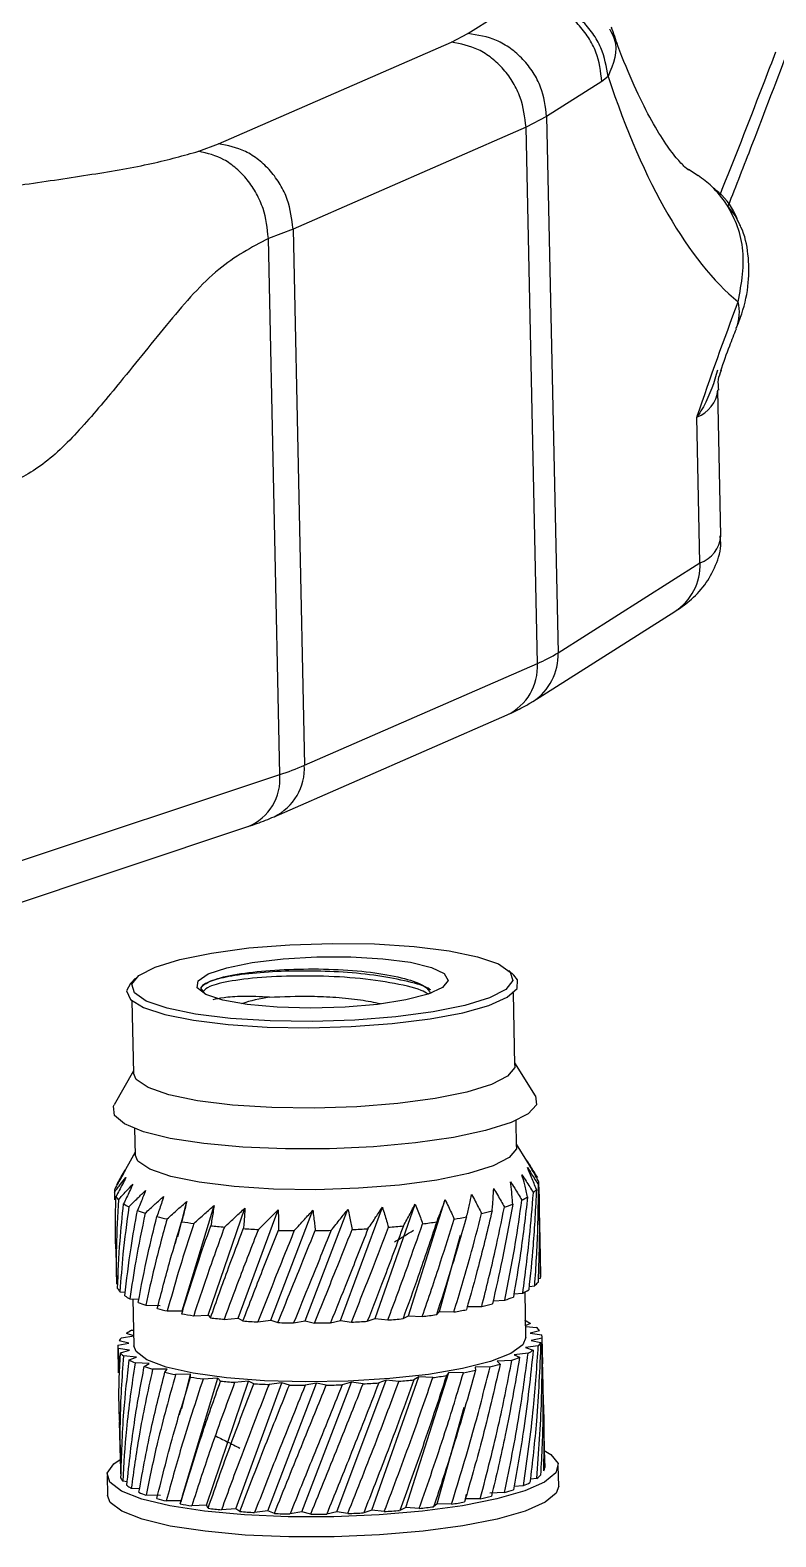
# Model space of a CAD drawing. Header units: millimetres. Extents: x 0 to 279, y 0 to 216.
# Drawn here: x 90.43 to 97.78, y 117.44 to 132.29 of the extents above; entities that cross this region are included whole.
import ezdxf

# ---------------------------------------------------------------- set-up
doc = ezdxf.new("R2010")
doc.units = ezdxf.units.MM

msp = doc.modelspace()

# ---------------------------------------------------------------- linework, layer by layer
at = {"color": 7, "linetype": 'Continuous', "lineweight": 25}
for p, q in [((94.746, 132.26), (95.29, 132.605)), ((94.583, 132.176), (94.746, 132.26)), ((92.287, 131.173), (94.583, 132.176)), ((96.066, 131.786), (95.521, 131.441)), ((96.126, 131.836), (96.066, 131.786)), ((95.318, 131.336), (93.022, 130.332)), ((95.521, 131.441), (95.318, 131.336)), ((95.43, 126.05), (95.318, 131.336)), ((95.521, 131.441), (95.633, 126.156)), ((92.093, 131.099), (92.287, 131.173)), ((96.92, 130.922), (97.013, 130.86)), ((93.022, 130.332), (92.779, 130.24)), ((93.022, 130.332), (93.134, 125.047)), ((92.891, 124.955), (92.779, 130.24)), ((97.238, 127.309), (97.208, 128.746)), ((97.032, 127.042), (97.002, 128.479)), ((95.633, 126.156), (97.032, 127.042)), ((95.385, 125.676), (96.784, 126.562)), ((93.134, 125.047), (95.43, 126.05)), ((92.835, 124.54), (95.131, 125.544)), ((90.249, 124.075), (92.891, 124.955)), ((89.936, 123.563), (92.578, 124.443)), ((95.199, 122.977), (95.147, 123.025)), ((91.471, 122.947), (91.421, 122.897)), ((92.145, 122.808), (92.112, 122.85)), ((91.434, 122.725), (91.449, 122.012)), ((95.208, 122.092), (95.193, 122.804)), ((95.411, 121.788), (95.208, 122.115)), ((91.449, 122.035), (91.259, 121.7)), ((95.225, 121.288), (95.22, 121.545)), ((91.461, 121.465), (91.466, 121.208)), ((91.466, 121.232), (91.32, 120.975)), ((95.428, 120.984), (95.225, 121.311)), ((95.447, 120.85), (95.445, 120.933)), ((91.262, 120.845), (91.263, 120.762)), ((91.262, 120.837), (91.265, 120.762)), ((94.16, 119.621), (94.521, 120.765)), ((91.886, 120.399), (91.974, 120.748)), ((91.929, 119.67), (92.244, 120.709)), ((92.187, 119.628), (92.547, 120.681)), ((92.482, 119.597), (92.875, 120.665)), ((92.804, 119.578), (93.217, 120.661)), ((93.143, 119.57), (93.563, 120.67)), ((93.489, 119.575), (93.902, 120.69)), ((93.831, 119.593), (94.225, 120.722)), ((91.877, 120.397), (91.859, 120.333)), ((94.464, 119.661), (94.671, 120.414)), ((95.464, 120.022), (95.457, 120.368)), ((91.274, 120.28), (91.281, 119.933)), ((95.348, 119.91), (95.404, 119.917)), ((95.437, 119.987), (95.459, 119.992)), ((91.316, 119.858), (91.368, 119.852)), ((91.414, 119.788), (91.502, 119.783)), ((91.444, 119.786), (91.454, 119.324)), ((91.571, 119.724), (91.714, 119.721)), ((94.736, 119.711), (94.882, 119.713)), ((94.994, 119.769), (95.11, 119.775)), ((95.198, 119.836), (95.286, 119.844)), ((95.317, 119.405), (95.308, 119.855)), ((91.783, 119.668), (91.929, 119.67)), ((91.929, 119.67), (91.925, 119.64)), ((92.043, 119.621), (92.187, 119.628)), ((92.187, 119.628), (92.209, 119.599)), ((92.343, 119.585), (92.482, 119.597)), ((92.482, 119.597), (92.528, 119.57)), ((92.675, 119.561), (92.804, 119.578)), ((92.804, 119.578), (92.873, 119.553)), ((93.028, 119.55), (93.143, 119.57)), ((93.143, 119.57), (93.233, 119.549)), ((93.392, 119.551), (93.489, 119.575)), ((93.489, 119.575), (93.598, 119.558)), ((93.754, 119.566), (93.831, 119.593)), ((93.831, 119.593), (93.956, 119.579)), ((94.106, 119.593), (94.16, 119.621)), ((94.16, 119.621), (94.296, 119.613)), ((94.435, 119.631), (94.464, 119.661)), ((94.464, 119.661), (94.607, 119.658)), ((91.333, 119.404), (91.452, 119.422)), ((91.452, 119.424), (91.382, 119.446)), ((91.433, 119.478), (91.451, 119.48)), ((95.363, 119.543), (95.315, 119.524)), ((95.315, 119.514), (95.421, 119.504)), ((95.451, 119.473), (95.36, 119.448)), ((95.36, 119.448), (95.474, 119.432)), ((91.294, 119.33), (91.404, 119.351)), ((91.294, 119.32), (91.3, 119.059)), ((91.411, 119.281), (91.297, 119.297)), ((91.297, 119.297), (91.305, 119.059)), ((91.404, 119.351), (91.308, 119.372)), ((91.32, 119.256), (91.411, 119.281)), ((95.439, 119.325), (95.313, 119.307)), ((95.313, 119.307), (95.389, 119.283)), ((95.477, 119.399), (95.367, 119.377)), ((95.367, 119.377), (95.463, 119.357)), ((95.483, 119.147), (95.477, 119.409)), ((91.478, 119.213), (91.35, 119.225)), ((91.408, 119.185), (91.478, 119.213)), ((91.603, 119.15), (91.465, 119.156)), ((91.556, 119.12), (91.603, 119.15)), ((95.178, 119.181), (95.035, 119.172)), ((95.035, 119.172), (95.063, 119.143)), ((95.338, 119.251), (95.202, 119.237)), ((95.202, 119.237), (95.254, 119.211)), ((91.782, 119.093), (91.638, 119.094)), ((91.76, 119.063), (91.782, 119.093)), ((92.01, 119.044), (91.864, 119.041)), ((91.926, 118.704), (92.01, 119.044)), ((91.934, 117.847), (92.28, 119.005)), ((92.013, 119.014), (92.01, 119.044)), ((92.28, 119.005), (92.136, 118.997)), ((92.169, 117.753), (92.583, 118.977)), ((92.308, 118.977), (92.28, 119.005)), ((92.583, 118.977), (92.446, 118.964)), ((92.636, 118.951), (92.583, 118.977)), ((93.455, 117.689), (93.938, 118.986)), ((93.799, 117.704), (94.261, 119.018)), ((93.938, 118.986), (93.867, 118.959)), ((94.066, 118.974), (93.938, 118.986)), ((94.132, 117.731), (94.557, 119.061)), ((94.261, 119.018), (94.213, 118.989)), ((94.399, 119.011), (94.261, 119.018)), ((94.557, 119.061), (94.534, 119.031)), ((94.701, 119.059), (94.557, 119.061)), ((94.964, 119.116), (94.817, 119.113)), ((94.817, 119.113), (94.82, 119.083)), ((92.457, 117.719), (92.91, 118.961)), ((92.774, 117.697), (93.252, 118.957)), ((92.91, 118.961), (92.785, 118.943)), ((92.986, 118.937), (92.91, 118.961)), ((93.11, 117.687), (93.598, 118.966)), ((93.252, 118.957), (93.142, 118.935)), ((93.349, 118.937), (93.252, 118.957)), ((93.598, 118.966), (93.507, 118.941)), ((93.712, 118.949), (93.598, 118.966)), ((91.915, 118.701), (91.899, 118.643)), ((94.442, 117.768), (94.708, 118.721)), ((91.31, 118.576), (91.318, 118.207)), ((95.501, 118.295), (95.493, 118.665)), ((95.498, 118.295), (95.503, 118.124)), ((95.64, 117.942), (95.636, 118.141)), ((91.189, 118.047), (91.193, 117.848)), ((91.388, 117.984), (91.343, 117.99)), ((95.293, 117.945), (95.199, 117.938)), ((95.424, 118.017), (95.361, 118.01)), ((91.509, 117.913), (91.428, 117.919)), ((91.715, 117.849), (91.573, 117.853)), ((91.919, 117.796), (91.773, 117.795)), ((91.933, 117.847), (91.916, 117.788)), ((94.721, 117.816), (94.712, 117.786)), ((94.721, 117.816), (94.732, 117.861)), ((94.867, 117.817), (94.721, 117.816)), ((95.106, 117.878), (94.961, 117.871)), ((92.169, 117.753), (92.024, 117.746)), ((92.185, 117.723), (92.169, 117.753)), ((92.457, 117.719), (92.317, 117.708)), ((92.498, 117.691), (92.457, 117.719)), ((92.774, 117.697), (92.643, 117.681)), ((92.838, 117.672), (92.774, 117.697)), ((93.11, 117.687), (92.992, 117.667)), ((93.196, 117.665), (93.11, 117.687)), ((93.455, 117.689), (93.354, 117.666)), ((93.561, 117.671), (93.455, 117.689)), ((93.799, 117.704), (93.718, 117.678)), ((93.921, 117.69), (93.799, 117.704)), ((94.132, 117.731), (94.073, 117.702)), ((94.265, 117.721), (94.132, 117.731)), ((94.442, 117.768), (94.407, 117.738)), ((94.584, 117.764), (94.442, 117.768))]:
    msp.add_line(p, q, dxfattribs=at)
at = {"color": 7, "linetype": 'Continuous', "lineweight": 25, "flags": 128}
for points in [[(97.426, 130.374), (97.382, 130.462), (97.298, 130.573)], [(94.215, 123.261), (94.559, 123.218), (94.84, 123.16), (95.045, 123.089), (95.163, 123.009), (95.187, 122.924), (95.118, 122.838), (94.958, 122.755), (94.716, 122.68), (94.403, 122.616), (94.035, 122.567), (93.631, 122.535), (93.211, 122.521), (92.795, 122.527), (92.406, 122.551), (92.062, 122.594), (91.781, 122.652), (91.576, 122.723), (91.458, 122.803), (91.434, 122.888), (91.503, 122.975), (91.663, 123.057), (91.905, 123.133), (92.219, 123.196), (92.586, 123.246), (92.99, 123.278), (93.411, 123.291), (93.826, 123.286), (94.215, 123.261)], [(93.907, 123.14), (94.178, 123.105), (94.385, 123.054), (94.512, 122.993), (94.55, 122.925), (94.496, 122.856), (94.354, 122.791), (94.135, 122.734), (93.854, 122.69), (93.534, 122.662), (93.196, 122.652), (92.867, 122.661), (92.571, 122.688), (92.33, 122.731), (92.162, 122.788), (92.078, 122.853), (92.087, 122.922), (92.185, 122.99), (92.368, 123.051), (92.62, 123.102), (92.923, 123.139), (93.256, 123.158), (93.592, 123.158), (93.907, 123.14)], [(91.421, 122.897), (91.38, 122.822), (91.419, 122.738), (91.547, 122.659), (91.757, 122.59), (92.04, 122.533), (92.382, 122.491)], [(92.382, 122.491), (92.768, 122.466), (93.179, 122.459), (93.596, 122.471), (94, 122.501), (94.372, 122.547), (94.694, 122.608), (94.952, 122.68), (95.133, 122.761), (95.229, 122.846), (95.235, 122.931), (95.199, 122.977)], [(95.208, 122.092), (95.206, 122.069), (95.136, 121.983), (94.976, 121.901), (94.734, 121.825), (94.421, 121.762), (94.053, 121.712), (93.649, 121.68), (93.229, 121.667), (92.813, 121.672), (92.424, 121.697), (92.08, 121.74), (91.799, 121.798), (91.594, 121.869), (91.477, 121.949), (91.449, 122.012)], [(95.411, 121.788), (95.421, 121.699), (95.339, 121.61), (95.17, 121.524), (94.92, 121.446), (94.602, 121.378), (94.228, 121.324), (93.815, 121.286), (93.381, 121.266), (92.946, 121.265), (92.527, 121.282), (92.144, 121.317), (91.812, 121.369), (91.548, 121.435), (91.361, 121.512), (91.261, 121.596), (91.252, 121.686), (91.259, 121.7)], [(92.441, 120.894), (92.097, 120.936), (91.816, 120.994), (91.611, 121.065), (91.494, 121.145), (91.466, 121.208)], [(95.225, 121.288), (95.223, 121.266), (95.153, 121.18), (94.993, 121.097), (94.751, 121.022), (94.438, 120.958), (94.07, 120.909), (93.666, 120.877), (93.246, 120.863), (92.83, 120.869), (92.441, 120.894)], [(95.317, 119.405), (95.287, 119.334), (95.169, 119.249), (94.968, 119.171), (94.693, 119.101), (94.357, 119.043), (93.976, 119.001), (93.566, 118.976), (93.149, 118.968), (92.742, 118.98), (92.366, 119.009), (92.037, 119.055), (91.771, 119.115), (91.581, 119.187), (91.475, 119.268), (91.454, 119.324)], [(95.498, 118.294), (95.562, 118.253), (95.633, 118.164), (95.612, 118.072), (95.501, 117.981), (95.305, 117.894), (95.031, 117.816), (94.691, 117.748), (94.299, 117.696), (93.87, 117.659), (93.423, 117.64), (92.975, 117.64), (92.545, 117.658), (92.151, 117.695), (91.808, 117.747), (91.531, 117.814), (91.331, 117.892), (91.216, 117.979), (91.191, 118.07), (91.257, 118.162), (91.319, 118.205)], [(95.64, 117.942), (95.616, 117.873), (95.505, 117.782), (95.309, 117.695), (95.035, 117.617), (94.695, 117.55), (94.303, 117.497), (93.874, 117.46), (93.427, 117.441), (92.979, 117.441), (92.549, 117.459), (92.155, 117.496), (91.812, 117.548), (91.535, 117.615), (91.335, 117.693), (91.22, 117.78), (91.193, 117.848)]]:
    msp.add_lwpolyline(points, dxfattribs=at)
at = {"color": 8, "linetype": 'Continuous', "lineweight": 25}
for centre, radius, start, end in [((96.993, 129.51), 0.427, 338.2616, 14.2766), ((96.893, 128.776), 0.316, 290.0828, 354.6459), ((96.924, 127.338), 0.316, 290.0858, 354.631), ((96.487, 127.02), 0.546, 302.9968, 2.3037), ((95.088, 126.134), 0.546, 302.9805, 2.3039), ((94.905, 126.018), 0.526, 295.536, 3.4805), ((92.386, 124.912), 0.507, 292.3286, 4.8876), ((92.608, 125.015), 0.526, 295.5108, 3.4812)]:
    msp.add_arc(centre, radius, start, end, dxfattribs=at)
at = {"color": 7, "linetype": 'Continuous', "lineweight": 25}
for centre, radius, start, end in [((94.834, 127.448), 1.519, 293.1072, 301.7434), ((91.989, 127.699), 2.889, 288.196, 293.3451), ((92.999, 121.248), 1.527, 97.8758, 108.5267), ((95.356, 120.931), 0.0892, 344.9392, 5.8746), ((91.351, 120.846), 0.0892, 164.9392, 185.8746), ((91.419, 120.883), 0.167, 211.5419, 225.3237), ((94.967, 121.386), 0.698, 296.3247, 301.6282), ((95.243, 121), 0.222, 311.4171, 322.796), ((91.647, 121.181), 0.544, 237.1569, 243.42), ((91.982, 121.958), 1.391, 249.1825, 252.5305), ((94.148, 123.71), 3.168, 283.3725, 285.3065), ((94.579, 122.278), 1.672, 288.3613, 291.3231), ((92.354, 123.285), 2.77, 255.9191, 258.0343), ((92.693, 125.06), 4.577, 260.3311, 261.8443), ((92.945, 127.029), 6.562, 263.5754, 264.7655), ((93.09, 128.845), 8.384, 266.1843, 267.195), ((93.143, 130.157), 9.698, 268.4427, 269.3599), ((93.146, 130.701), 10.241, 270.5279, 271.4124), ((93.16, 130.364), 9.904, 272.5724, 273.4768), ((93.244, 129.217), 8.754, 274.6983, 275.6803), ((93.437, 127.498), 7.024, 277.0482, 278.1855), ((93.748, 125.544), 5.045, 279.8253, 281.2434), ((95.373, 120.02), 0.0912, 341.6951, 2.324), ((91.428, 119.964), 0.154, 208.8479, 223.4046), ((94.962, 120.52), 0.749, 295.6047, 300.6638), ((95.248, 120.103), 0.242, 309.9372, 320.6787), ((91.646, 120.235), 0.504, 235.9468, 242.5404), ((91.976, 120.974), 1.314, 248.5624, 252.0406), ((94.137, 122.917), 3.29, 283.086, 284.9717), ((94.568, 121.451), 1.761, 287.9382, 290.7993), ((92.348, 122.263), 2.656, 255.5402, 257.7152), ((92.69, 124.014), 4.44, 260.0669, 261.611), ((92.95, 125.98), 6.423, 263.3719, 264.579), ((93.103, 127.818), 8.269, 266.0144, 267.0345), ((93.176, 129.505), 9.956, 272.427, 273.3283), ((93.254, 128.409), 8.858, 274.543, 275.5173), ((93.439, 126.72), 7.158, 276.8715, 277.9945), ((93.742, 124.77), 5.185, 279.6095, 281.0019), ((95.028, 118.954), 0.678, 60.3949, 65.8017), ((91.702, 118.986), 0.561, 118.6629, 124.7992), ((93.16, 129.177), 9.628, 268.2908, 269.2125), ((93.165, 129.78), 10.231, 270.3837, 271.2687), ((95.284, 119.339), 0.215, 38.7417, 50.3876), ((95.388, 119.407), 0.0887, 355.1272, 16.148), ((91.383, 119.322), 0.0887, 175.1272, 196.148), ((91.457, 119.285), 0.173, 136.3609, 149.8373), ((95.069, 119.743), 0.561, 298.6629, 304.7992), ((95.314, 119.444), 0.173, 316.3609, 329.8373), ((91.487, 119.39), 0.215, 218.7417, 230.3876), ((91.743, 119.775), 0.678, 240.3949, 245.8017), ((92.092, 120.667), 1.637, 250.8858, 253.8899), ((94.27, 121.845), 2.816, 284.265, 286.357), ((94.698, 120.521), 1.423, 289.7025, 293.0002), ((92.462, 122.102), 3.119, 256.9815, 258.9357), ((92.786, 123.943), 4.988, 261.0835, 262.5123), ((93.017, 125.91), 6.969, 264.1623, 265.3055), ((93.307, 127.37), 8.43, 275.1662, 276.1732), ((93.525, 125.571), 6.618, 277.5856, 278.769), ((93.858, 123.614), 4.632, 280.4885, 281.9896), ((93.14, 127.648), 8.712, 266.6791, 267.6643), ((93.178, 128.817), 9.881, 268.8887, 269.7945), ((93.178, 129.179), 10.244, 270.9552, 271.8396), ((93.202, 128.661), 9.725, 273.0064, 273.9219), ((95.401, 118.139), 0.103, 332.7308, 351.757), ((91.441, 118.063), 0.122, 199.9397, 216.8899), ((91.628, 118.261), 0.396, 231.8829, 239.6216), ((94.925, 118.787), 0.918, 293.6163, 298.0326), ((95.239, 118.271), 0.314, 305.9645, 315.0089), ((91.94, 118.888), 1.098, 246.5366, 250.4573), ((92.309, 120.062), 2.329, 254.3301, 256.7041), ((93.709, 123.303), 5.608, 278.9818, 280.3033), ((94.088, 121.402), 3.669, 282.2632, 284.0168), ((94.517, 119.835), 2.044, 286.7434, 289.3334), ((92.663, 121.731), 4.036, 259.2369, 260.8826), ((92.944, 123.678), 6.003, 262.7404, 264.0033), ((93.119, 125.574), 7.907, 265.4928, 266.5437), ((93.194, 127.061), 9.396, 267.829, 268.7658), ((93.205, 127.84), 10.175, 269.9485, 270.8368), ((93.21, 127.752), 10.087, 271.9922, 272.8857), ((93.269, 126.817), 9.15, 274.0822, 275.0357), ((93.43, 125.228), 7.553, 276.3519, 277.4355)]:
    msp.add_arc(centre, radius, start, end, dxfattribs=at)
msp.add_ellipse((98.717, 140.209), major_axis=(0.536, 10.921), ratio=0.315976, start_param=2.459867, end_param=2.911183, dxfattribs=at)
for points, knots in [([(96.066, 131.786), (96.053, 131.885), (96.035, 132.037), (95.936, 132.224), (95.836, 132.354), (95.712, 132.461), (95.533, 132.567), (95.386, 132.59), (95.29, 132.605)], [0, 0, 0, 0, 0.239457, 0.368361, 0.5, 0.631639, 0.760543, 1, 1, 1, 1]), ([(96.126, 131.836), (96.11, 131.932), (96.085, 132.081), (95.978, 132.264), (95.871, 132.391), (95.741, 132.495), (95.555, 132.597), (95.406, 132.617), (95.309, 132.631)], [0, 0, 0, 0, 0.239234, 0.368218, 0.5, 0.631782, 0.760766, 1, 1, 1, 1]), ([(95.521, 131.441), (95.509, 131.54), (95.49, 131.692), (95.392, 131.879), (95.291, 132.009), (95.167, 132.116), (94.989, 132.222), (94.841, 132.245), (94.746, 132.26)], [0, 0, 0, 0, 0.239457, 0.368361, 0.5, 0.631639, 0.760543, 1, 1, 1, 1]), ([(96.919, 130.914), (96.919, 130.913), (96.925, 130.91), (96.89, 130.933), (96.804, 131.024), (96.681, 131.188), (96.538, 131.425), (96.382, 131.741), (96.254, 132.049), (96.181, 132.261), (96.159, 132.322)], [0, 0, 0, 0, 0.009862, 0.165979, 0.315357, 0.464546, 0.616528, 0.772906, 0.933926, 1, 1, 1, 1]), ([(95.318, 131.336), (95.306, 131.435), (95.288, 131.588), (95.195, 131.777), (95.1, 131.91), (94.982, 132.02), (94.813, 132.131), (94.674, 132.158), (94.583, 132.176)], [0, 0, 0, 0, 0.239457, 0.368361, 0.5, 0.631639, 0.760543, 1, 1, 1, 1]), ([(97.311, 130.561), (97.389, 130.761), (97.594, 131.284), (97.794, 131.812), (97.918, 132.139)], [0, 0, 0, 0, 0.381076, 1, 1, 1, 1]), ([(93.022, 130.332), (93.01, 130.432), (92.992, 130.584), (92.899, 130.774), (92.803, 130.907), (92.686, 131.017), (92.517, 131.128), (92.378, 131.155), (92.287, 131.173)], [0, 0, 0, 0, 0.2394568, 0.3683607, 0.5, 0.6316393, 0.7605432, 1, 1, 1, 1]), ([(88.111, 130.371), (88.306, 130.423), (88.708, 130.531), (89.526, 130.655), (90.318, 130.764), (91.036, 130.869), (91.643, 130.973), (91.945, 131.058), (92.093, 131.099)], [0, 0, 0, 0, 0.1781459, 0.3671872, 0.5628943, 0.714839, 0.8606483, 1, 1, 1, 1]), ([(92.779, 130.24), (92.768, 130.34), (92.751, 130.493), (92.664, 130.685), (92.575, 130.82), (92.465, 130.933), (92.307, 131.048), (92.177, 131.079), (92.093, 131.099)], [0, 0, 0, 0, 0.239457, 0.368361, 0.5, 0.631639, 0.760543, 1, 1, 1, 1]), ([(97.298, 130.573), (97.252, 130.636), (97.173, 130.744), (97.06, 130.826), (97.013, 130.86)], [0, 0, 0, 0, 0.581683, 1, 1, 1, 1]), ([(97.405, 130.412), (97.402, 130.423), (97.365, 130.528), (97.282, 130.645), (97.182, 130.721), (97.164, 130.735)], [0, 0, 0, 0, 0.084077, 0.830919, 1, 1, 1, 1]), ([(97.407, 129.615), (97.425, 129.707), (97.481, 129.99), (97.44, 130.312), (97.331, 130.511), (97.298, 130.573)], [0, 0, 0, 0, 0.2488441, 0.7675386, 1, 1, 1, 1]), ([(97.39, 129.355), (97.408, 129.403), (97.467, 129.551), (97.518, 129.788), (97.515, 130.082), (97.474, 130.275), (97.429, 130.367), (97.425, 130.374)], [0, 0, 0, 0, 0.1455701, 0.4518633, 0.719869, 0.9777475, 1, 1, 1, 1]), ([(92.779, 130.24), (92.613, 130.152), (92.272, 129.969), (91.795, 129.419), (91.356, 128.865), (90.946, 128.376), (90.566, 127.989), (90.3, 127.858), (90.17, 127.795)], [0, 0, 0, 0, 0.178146, 0.367187, 0.562894, 0.714839, 0.860648, 1, 1, 1, 1]), ([(97.002, 128.479), (97.003, 128.482), (97.135, 128.871), (97.271, 129.245), (97.407, 129.615)], [0, 0, 0, 0, 0.006314, 1, 1, 1, 1]), ([(97.236, 128.934), (97.265, 129.019), (97.317, 129.167), (97.37, 129.296), (97.392, 129.35)], [0, 0, 0, 0, 0.572453, 1, 1, 1, 1]), ([(97.217, 128.746), (97.214, 128.782), (97.207, 128.856), (97.232, 128.912), (97.245, 128.942)], [0, 0, 0, 0, 0.474507, 1, 1, 1, 1]), ([(96.784, 126.562), (96.833, 126.595), (96.937, 126.667), (97.081, 126.812), (97.191, 127.009), (97.246, 127.187), (97.233, 127.286), (97.23, 127.308)], [0, 0, 0, 0, 0.222898, 0.477717, 0.710564, 0.935913, 1, 1, 1, 1]), ([(95.131, 125.544), (95.184, 125.568), (95.272, 125.608), (95.353, 125.657), (95.385, 125.676)], [0, 0, 0, 0, 0.599045, 1, 1, 1, 1]), ([(92.578, 124.443), (92.637, 124.463), (92.726, 124.494), (92.807, 124.528), (92.835, 124.54)], [0, 0, 0, 0, 0.656958, 1, 1, 1, 1]), ([(92.112, 122.85), (92.132, 122.871), (92.172, 122.915), (92.384, 122.977), (92.697, 123.021), (93.074, 123.042), (93.469, 123.038), (93.837, 123.005), (94.133, 122.947), (94.331, 122.877), (94.362, 122.823), (94.376, 122.798)], [0, 0, 0, 0, 0.108518, 0.227769, 0.344843, 0.459873, 0.574929, 0.688113, 0.798957, 0.90982, 1, 1, 1, 1]), ([(94.379, 122.832), (94.368, 122.84), (94.315, 122.874), (94.125, 122.925), (93.827, 122.981), (93.476, 123.013), (93.116, 123.022), (92.77, 123.011), (92.471, 122.982), (92.251, 122.937), (92.135, 122.89), (92.119, 122.861), (92.112, 122.85)], [0, 0, 0, 0, 0.028941, 0.14006, 0.255135, 0.36901, 0.478688, 0.592374, 0.707513, 0.818928, 0.92999, 1, 1, 1, 1]), ([(94.353, 122.793), (94.332, 122.805), (94.253, 122.849), (93.984, 122.907), (93.593, 122.959), (93.16, 122.974), (92.747, 122.962), (92.409, 122.925), (92.187, 122.871), (92.152, 122.834), (92.137, 122.818)], [0, 0, 0, 0, 0.051597, 0.192941, 0.336339, 0.473989, 0.615604, 0.758886, 0.8964, 1, 1, 1, 1]), ([(92.79, 122.761), (92.699, 122.765), (92.516, 122.773), (92.32, 122.755), (92.262, 122.742), (92.232, 122.736)], [0, 0, 0, 0, 0.325032, 0.649706, 1, 1, 1, 1]), ([(92.79, 122.761), (92.924, 122.767), (93.132, 122.776), (93.449, 122.762), (93.686, 122.738), (93.82, 122.711), (93.884, 122.699)], [0, 0, 0, 0, 0.378749, 0.586698, 0.802689, 1, 1, 1, 1]), ([(91.368, 121.055), (91.356, 121.033), (91.333, 120.991), (91.298, 120.929), (91.276, 120.89), (91.265, 120.87)], [0, 0, 0, 0, 0.353961, 0.676923, 1, 1, 1, 1]), ([(91.286, 120.912), (91.293, 120.925), (91.307, 120.952), (91.334, 120.999), (91.355, 121.034), (91.368, 121.055)], [0, 0, 0, 0, 0.2745, 0.549, 1, 1, 1, 1]), ([(95.324, 121.152), (95.336, 121.132), (95.36, 121.094), (95.395, 121.038), (95.418, 121.001), (95.43, 120.982)], [0, 0, 0, 0, 0.353961, 0.676923, 1, 1, 1, 1]), ([(95.444, 120.94), (95.434, 120.96), (95.413, 120.999), (95.373, 121.07), (95.342, 121.121), (95.324, 121.152)], [0, 0, 0, 0, 0.2745, 0.549, 1, 1, 1, 1]), ([(95.331, 121.082), (95.344, 121.061), (95.369, 121.023), (95.406, 120.965), (95.43, 120.927), (95.442, 120.908)], [0, 0, 0, 0, 0.353961, 0.676923, 1, 1, 1, 1]), ([(95.42, 120.866), (95.413, 120.886), (95.397, 120.925), (95.368, 120.997), (95.345, 121.049), (95.331, 121.082)], [0, 0, 0, 0, 0.2745, 0.549, 1, 1, 1, 1]), ([(91.262, 120.837), (91.272, 120.851), (91.292, 120.878), (91.329, 120.927), (91.358, 120.963), (91.375, 120.985)], [0, 0, 0, 0, 0.2744999, 0.549, 1, 1, 1, 1]), ([(91.375, 120.985), (91.364, 120.963), (91.342, 120.92), (91.309, 120.857), (91.288, 120.816), (91.277, 120.795)], [0, 0, 0, 0, 0.353961, 0.676923, 1, 1, 1, 1]), ([(91.302, 120.764), (91.314, 120.778), (91.339, 120.806), (91.385, 120.857), (91.421, 120.894), (91.442, 120.917)], [0, 0, 0, 0, 0.2745, 0.549, 1, 1, 1, 1]), ([(91.442, 120.917), (91.432, 120.894), (91.412, 120.851), (91.382, 120.786), (91.362, 120.745), (91.352, 120.724)], [0, 0, 0, 0, 0.353961, 0.676923, 1, 1, 1, 1]), ([(95.166, 120.942), (95.179, 120.92), (95.205, 120.88), (95.242, 120.819), (95.265, 120.78), (95.277, 120.76)], [0, 0, 0, 0, 0.353961, 0.676923, 1, 1, 1, 1]), ([(95.187, 120.72), (95.185, 120.741), (95.182, 120.781), (95.176, 120.855), (95.17, 120.908), (95.166, 120.942)], [0, 0, 0, 0, 0.2745, 0.549, 1, 1, 1, 1]), ([(95.277, 121.011), (95.291, 120.99), (95.317, 120.95), (95.354, 120.891), (95.378, 120.853), (95.39, 120.833)], [0, 0, 0, 0, 0.353961, 0.676923, 1, 1, 1, 1]), ([(95.334, 120.792), (95.329, 120.812), (95.32, 120.852), (95.302, 120.925), (95.287, 120.978), (95.277, 121.011)], [0, 0, 0, 0, 0.2745, 0.549, 1, 1, 1, 1]), ([(95.404, 119.917), (95.416, 120.102), (95.437, 120.433), (95.44, 120.763), (95.442, 120.908)], [0, 0, 0, 0, 0.561521, 1, 1, 1, 1]), ([(91.276, 120.28), (91.274, 120.33), (91.268, 120.502), (91.273, 120.674), (91.277, 120.795)], [0, 0, 0, 0, 0.2928858, 1, 1, 1, 1]), ([(91.302, 120.764), (91.293, 120.609), (91.277, 120.331), (91.28, 120.054), (91.281, 119.931)], [0, 0, 0, 0, 0.5584208, 1, 1, 1, 1]), ([(91.404, 120.695), (91.418, 120.709), (91.447, 120.738), (91.502, 120.791), (91.542, 120.83), (91.567, 120.854)], [0, 0, 0, 0, 0.2745, 0.549, 1, 1, 1, 1]), ([(91.567, 120.854), (91.558, 120.83), (91.541, 120.786), (91.514, 120.721), (91.497, 120.679), (91.488, 120.658)], [0, 0, 0, 0, 0.353961, 0.676923, 1, 1, 1, 1]), ([(91.565, 120.631), (91.581, 120.646), (91.614, 120.677), (91.674, 120.732), (91.719, 120.772), (91.746, 120.797)], [0, 0, 0, 0, 0.2745, 0.549, 1, 1, 1, 1]), ([(91.746, 120.797), (91.739, 120.773), (91.725, 120.729), (91.703, 120.663), (91.688, 120.62), (91.681, 120.599)], [0, 0, 0, 0, 0.353961, 0.676923, 1, 1, 1, 1]), ([(94.438, 120.546), (94.446, 120.566), (94.462, 120.606), (94.49, 120.679), (94.509, 120.732), (94.521, 120.765)], [0, 0, 0, 0, 0.2745, 0.549, 1, 1, 1, 1]), ([(94.521, 120.765), (94.532, 120.743), (94.553, 120.699), (94.582, 120.635), (94.6, 120.594), (94.609, 120.573)], [0, 0, 0, 0, 0.353961, 0.676923, 1, 1, 1, 1]), ([(94.732, 120.596), (94.737, 120.616), (94.747, 120.657), (94.764, 120.73), (94.775, 120.784), (94.782, 120.817)], [0, 0, 0, 0, 0.2745, 0.549, 1, 1, 1, 1]), ([(94.782, 120.817), (94.794, 120.795), (94.817, 120.752), (94.849, 120.689), (94.87, 120.649), (94.88, 120.628)], [0, 0, 0, 0, 0.3539613, 0.6769233, 1, 1, 1, 1]), ([(94.984, 120.655), (94.986, 120.675), (94.99, 120.716), (94.995, 120.79), (94.997, 120.843), (94.999, 120.876)], [0, 0, 0, 0, 0.2744999, 0.549, 1, 1, 1, 1]), ([(94.999, 120.876), (95.012, 120.855), (95.036, 120.813), (95.072, 120.751), (95.094, 120.711), (95.105, 120.691)], [0, 0, 0, 0, 0.353961, 0.676923, 1, 1, 1, 1]), ([(95.11, 119.775), (95.146, 119.959), (95.209, 120.287), (95.256, 120.616), (95.277, 120.76)], [0, 0, 0, 0, 0.561521, 1, 1, 1, 1]), ([(95.334, 120.792), (95.312, 120.608), (95.273, 120.278), (95.218, 119.95), (95.193, 119.804)], [0, 0, 0, 0, 0.558421, 1, 1, 1, 1]), ([(95.286, 119.844), (95.31, 120.029), (95.353, 120.359), (95.379, 120.689), (95.39, 120.833)], [0, 0, 0, 0, 0.561521, 1, 1, 1, 1]), ([(95.42, 120.866), (95.411, 120.681), (95.394, 120.351), (95.36, 120.021), (95.344, 119.875)], [0, 0, 0, 0, 0.558421, 1, 1, 1, 1]), ([(95.445, 120.85), (95.448, 120.696), (95.453, 120.396), (95.441, 120.095), (95.436, 119.949)], [0, 0, 0, 0, 0.51418, 1, 1, 1, 1]), ([(91.293, 119.889), (91.299, 120.046), (91.31, 120.323), (91.339, 120.602), (91.352, 120.724)], [0, 0, 0, 0, 0.561521, 1, 1, 1, 1]), ([(91.404, 120.695), (91.383, 120.539), (91.345, 120.259), (91.325, 119.981), (91.316, 119.858)], [0, 0, 0, 0, 0.558421, 1, 1, 1, 1]), ([(91.364, 119.818), (91.382, 119.975), (91.416, 120.254), (91.466, 120.535), (91.488, 120.658)], [0, 0, 0, 0, 0.5615212, 1, 1, 1, 1]), ([(91.565, 120.631), (91.532, 120.474), (91.474, 120.192), (91.432, 119.912), (91.414, 119.788)], [0, 0, 0, 0, 0.5584208, 1, 1, 1, 1]), ([(91.78, 120.576), (91.798, 120.591), (91.833, 120.623), (91.897, 120.68), (91.945, 120.722), (91.974, 120.748)], [0, 0, 0, 0, 0.2745, 0.549, 1, 1, 1, 1]), ([(91.974, 120.748), (91.969, 120.725), (91.958, 120.679), (91.941, 120.613), (91.93, 120.57), (91.924, 120.548)], [0, 0, 0, 0, 0.353961, 0.676923, 1, 1, 1, 1]), ([(92.043, 120.529), (92.062, 120.546), (92.098, 120.579), (92.165, 120.639), (92.214, 120.682), (92.244, 120.709)], [0, 0, 0, 0, 0.2745, 0.549, 1, 1, 1, 1]), ([(92.244, 120.709), (92.241, 120.686), (92.234, 120.64), (92.223, 120.573), (92.215, 120.53), (92.211, 120.508)], [0, 0, 0, 0, 0.353961, 0.676923, 1, 1, 1, 1]), ([(92.346, 120.494), (92.365, 120.511), (92.401, 120.545), (92.468, 120.608), (92.517, 120.653), (92.547, 120.681)], [0, 0, 0, 0, 0.2745, 0.549, 1, 1, 1, 1]), ([(92.547, 120.681), (92.546, 120.658), (92.544, 120.612), (92.539, 120.545), (92.535, 120.501), (92.532, 120.479)], [0, 0, 0, 0, 0.353961, 0.676923, 1, 1, 1, 1]), ([(92.68, 120.471), (92.698, 120.489), (92.734, 120.524), (92.799, 120.589), (92.846, 120.636), (92.875, 120.665)], [0, 0, 0, 0, 0.2745, 0.549, 1, 1, 1, 1]), ([(92.875, 120.665), (92.876, 120.642), (92.878, 120.596), (92.879, 120.529), (92.879, 120.485), (92.879, 120.463)], [0, 0, 0, 0, 0.353961, 0.676923, 1, 1, 1, 1]), ([(93.034, 120.46), (93.051, 120.479), (93.085, 120.515), (93.146, 120.583), (93.19, 120.631), (93.217, 120.661)], [0, 0, 0, 0, 0.2745, 0.549, 1, 1, 1, 1]), ([(93.217, 120.661), (93.22, 120.638), (93.226, 120.592), (93.234, 120.525), (93.238, 120.482), (93.24, 120.46)], [0, 0, 0, 0, 0.353961, 0.676923, 1, 1, 1, 1]), ([(93.398, 120.463), (93.413, 120.482), (93.444, 120.52), (93.499, 120.589), (93.538, 120.639), (93.563, 120.67)], [0, 0, 0, 0, 0.2745, 0.549, 1, 1, 1, 1]), ([(93.563, 120.67), (93.568, 120.646), (93.579, 120.601), (93.592, 120.535), (93.6, 120.492), (93.604, 120.47)], [0, 0, 0, 0, 0.3539613, 0.6769233, 1, 1, 1, 1]), ([(93.76, 120.478), (93.774, 120.498), (93.8, 120.537), (93.848, 120.607), (93.881, 120.659), (93.902, 120.69)], [0, 0, 0, 0, 0.2745, 0.549, 1, 1, 1, 1]), ([(93.902, 120.69), (93.91, 120.667), (93.924, 120.623), (93.944, 120.557), (93.955, 120.514), (93.961, 120.493)], [0, 0, 0, 0, 0.353961, 0.676923, 1, 1, 1, 1]), ([(94.11, 120.506), (94.121, 120.526), (94.143, 120.566), (94.182, 120.638), (94.208, 120.69), (94.225, 120.722)], [0, 0, 0, 0, 0.2745, 0.549, 1, 1, 1, 1]), ([(94.225, 120.722), (94.234, 120.7), (94.252, 120.656), (94.277, 120.591), (94.292, 120.548), (94.299, 120.527)], [0, 0, 0, 0, 0.353961, 0.676923, 1, 1, 1, 1]), ([(94.607, 119.658), (94.662, 119.839), (94.758, 120.161), (94.843, 120.486), (94.88, 120.628)], [0, 0, 0, 0, 0.561521, 1, 1, 1, 1]), ([(94.984, 120.655), (94.94, 120.473), (94.862, 120.147), (94.771, 119.824), (94.731, 119.681)], [0, 0, 0, 0, 0.558421, 1, 1, 1, 1]), ([(94.882, 119.713), (94.927, 119.895), (95.009, 120.221), (95.076, 120.548), (95.105, 120.691)], [0, 0, 0, 0, 0.561521, 1, 1, 1, 1]), ([(95.187, 120.72), (95.153, 120.537), (95.094, 120.209), (95.02, 119.883), (94.987, 119.739)], [0, 0, 0, 0, 0.558421, 1, 1, 1, 1]), ([(95.459, 119.992), (95.46, 120.177), (95.46, 120.398), (95.448, 120.618), (95.446, 120.653)], [0, 0, 0, 0, 0.841509, 1, 1, 1, 1]), ([(91.496, 119.751), (91.526, 119.909), (91.58, 120.191), (91.65, 120.474), (91.681, 120.599)], [0, 0, 0, 0, 0.561521, 1, 1, 1, 1]), ([(91.78, 120.576), (91.737, 120.417), (91.66, 120.132), (91.598, 119.849), (91.571, 119.724)], [0, 0, 0, 0, 0.558421, 1, 1, 1, 1]), ([(91.684, 119.691), (91.726, 119.851), (91.799, 120.136), (91.886, 120.422), (91.924, 120.548)], [0, 0, 0, 0, 0.561521, 1, 1, 1, 1]), ([(92.043, 120.529), (91.991, 120.368), (91.898, 120.08), (91.818, 119.794), (91.783, 119.668)], [0, 0, 0, 0, 0.558421, 1, 1, 1, 1]), ([(91.925, 119.64), (91.975, 119.802), (92.065, 120.09), (92.166, 120.381), (92.211, 120.508)], [0, 0, 0, 0, 0.561521, 1, 1, 1, 1]), ([(92.346, 120.494), (92.287, 120.331), (92.18, 120.038), (92.085, 119.749), (92.043, 119.621)], [0, 0, 0, 0, 0.558421, 1, 1, 1, 1]), ([(92.209, 119.599), (92.267, 119.763), (92.37, 120.055), (92.483, 120.35), (92.532, 120.479)], [0, 0, 0, 0, 0.561521, 1, 1, 1, 1]), ([(92.68, 120.471), (92.615, 120.305), (92.499, 120.008), (92.391, 119.715), (92.343, 119.585)], [0, 0, 0, 0, 0.558421, 1, 1, 1, 1]), ([(92.528, 119.57), (92.592, 119.736), (92.706, 120.032), (92.826, 120.332), (92.879, 120.463)], [0, 0, 0, 0, 0.561521, 1, 1, 1, 1]), ([(93.034, 120.46), (92.966, 120.292), (92.844, 119.991), (92.727, 119.693), (92.675, 119.561)], [0, 0, 0, 0, 0.558421, 1, 1, 1, 1]), ([(92.873, 119.553), (92.941, 119.722), (93.062, 120.023), (93.186, 120.327), (93.24, 120.46)], [0, 0, 0, 0, 0.5615212, 1, 1, 1, 1]), ([(93.398, 120.463), (93.329, 120.292), (93.204, 119.986), (93.082, 119.683), (93.028, 119.55)], [0, 0, 0, 0, 0.5584208, 1, 1, 1, 1]), ([(93.233, 119.549), (93.303, 119.72), (93.426, 120.026), (93.55, 120.335), (93.604, 120.47)], [0, 0, 0, 0, 0.561521, 1, 1, 1, 1]), ([(93.76, 120.478), (93.692, 120.305), (93.57, 119.994), (93.446, 119.687), (93.392, 119.551)], [0, 0, 0, 0, 0.558421, 1, 1, 1, 1]), ([(93.598, 119.558), (93.667, 119.732), (93.789, 120.042), (93.909, 120.355), (93.961, 120.493)], [0, 0, 0, 0, 0.561521, 1, 1, 1, 1]), ([(94.11, 120.506), (94.045, 120.33), (93.929, 120.015), (93.808, 119.703), (93.754, 119.566)], [0, 0, 0, 0, 0.5584208, 1, 1, 1, 1]), ([(93.956, 119.579), (94.022, 119.756), (94.139, 120.07), (94.25, 120.388), (94.299, 120.527)], [0, 0, 0, 0, 0.561521, 1, 1, 1, 1]), ([(94.021, 120.348), (94.052, 120.367), (94.114, 120.405), (94.177, 120.444), (94.209, 120.463)], [0, 0, 0, 0, 0.499958, 1, 1, 1, 1]), ([(94.438, 120.546), (94.378, 120.367), (94.271, 120.048), (94.156, 119.732), (94.106, 119.593)], [0, 0, 0, 0, 0.558421, 1, 1, 1, 1]), ([(94.296, 119.613), (94.357, 119.792), (94.465, 120.111), (94.565, 120.432), (94.609, 120.573)], [0, 0, 0, 0, 0.561521, 1, 1, 1, 1]), ([(94.732, 120.596), (94.679, 120.415), (94.585, 120.093), (94.481, 119.773), (94.435, 119.631)], [0, 0, 0, 0, 0.558421, 1, 1, 1, 1]), ([(95.389, 119.283), (95.361, 119.025), (95.312, 118.565), (95.23, 118.107), (95.194, 117.906)], [0, 0, 0, 0, 0.560245, 1, 1, 1, 1]), ([(95.293, 117.945), (95.33, 118.202), (95.394, 118.661), (95.425, 119.122), (95.439, 119.325)], [0, 0, 0, 0, 0.560182, 1, 1, 1, 1]), ([(95.463, 119.357), (95.452, 119.099), (95.434, 118.638), (95.38, 118.178), (95.357, 117.976)], [0, 0, 0, 0, 0.560245, 1, 1, 1, 1]), ([(95.424, 118.017), (95.443, 118.275), (95.477, 118.736), (95.477, 119.197), (95.477, 119.399)], [0, 0, 0, 0, 0.560182, 1, 1, 1, 1]), ([(91.314, 118.576), (91.311, 118.632), (91.301, 118.859), (91.312, 119.086), (91.32, 119.256)], [0, 0, 0, 0, 0.249024, 1, 1, 1, 1]), ([(91.35, 119.225), (91.335, 119.007), (91.309, 118.62), (91.318, 118.233), (91.322, 118.063)], [0, 0, 0, 0, 0.560245, 1, 1, 1, 1]), ([(91.326, 118.021), (91.332, 118.238), (91.343, 118.625), (91.388, 119.014), (91.408, 119.185)], [0, 0, 0, 0, 0.560182, 1, 1, 1, 1]), ([(91.465, 119.156), (91.433, 118.938), (91.376, 118.547), (91.353, 118.16), (91.343, 117.99)], [0, 0, 0, 0, 0.560245, 1, 1, 1, 1]), ([(91.384, 117.949), (91.407, 118.167), (91.449, 118.556), (91.523, 118.948), (91.556, 119.12)], [0, 0, 0, 0, 0.560182, 1, 1, 1, 1]), ([(95.063, 119.143), (95.004, 118.889), (94.899, 118.434), (94.769, 117.984), (94.712, 117.786)], [0, 0, 0, 0, 0.560245, 1, 1, 1, 1]), ([(94.867, 117.817), (94.933, 118.07), (95.05, 118.523), (95.139, 118.98), (95.178, 119.181)], [0, 0, 0, 0, 0.560182, 1, 1, 1, 1]), ([(95.254, 119.211), (95.21, 118.954), (95.132, 118.496), (95.024, 118.042), (94.977, 117.842)], [0, 0, 0, 0, 0.560245, 1, 1, 1, 1]), ([(95.106, 117.878), (95.158, 118.133), (95.25, 118.59), (95.311, 119.049), (95.338, 119.251)], [0, 0, 0, 0, 0.5601822, 1, 1, 1, 1]), ([(95.477, 119.147), (95.482, 118.984), (95.491, 118.618), (95.472, 118.252), (95.461, 118.05)], [0, 0, 0, 0, 0.446269, 1, 1, 1, 1]), ([(91.638, 119.094), (91.59, 118.874), (91.505, 118.48), (91.451, 118.09), (91.428, 117.919)], [0, 0, 0, 0, 0.560245, 1, 1, 1, 1]), ([(91.503, 117.881), (91.543, 118.101), (91.614, 118.492), (91.715, 118.889), (91.76, 119.063)], [0, 0, 0, 0, 0.560182, 1, 1, 1, 1]), ([(91.864, 119.041), (91.802, 118.818), (91.691, 118.42), (91.609, 118.026), (91.573, 117.853)], [0, 0, 0, 0, 0.560245, 1, 1, 1, 1]), ([(91.68, 117.82), (91.735, 118.041), (91.833, 118.437), (91.958, 118.838), (92.013, 119.014)], [0, 0, 0, 0, 0.560182, 1, 1, 1, 1]), ([(92.136, 118.997), (92.062, 118.771), (91.929, 118.368), (91.821, 117.97), (91.773, 117.795)], [0, 0, 0, 0, 0.560245, 1, 1, 1, 1]), ([(91.91, 117.766), (91.978, 117.991), (92.1, 118.391), (92.244, 118.798), (92.308, 118.977)], [0, 0, 0, 0, 0.560182, 1, 1, 1, 1]), ([(93.561, 117.671), (93.657, 117.913), (93.829, 118.344), (93.994, 118.782), (94.066, 118.974)], [0, 0, 0, 0, 0.5601822, 1, 1, 1, 1]), ([(94.213, 118.989), (94.124, 118.742), (93.963, 118.302), (93.793, 117.868), (93.718, 117.678)], [0, 0, 0, 0, 0.560245, 1, 1, 1, 1]), ([(93.921, 117.69), (94.014, 117.935), (94.179, 118.372), (94.332, 118.816), (94.399, 119.011)], [0, 0, 0, 0, 0.560182, 1, 1, 1, 1]), ([(94.534, 119.031), (94.452, 118.781), (94.306, 118.335), (94.144, 117.895), (94.073, 117.702)], [0, 0, 0, 0, 0.560245, 1, 1, 1, 1]), ([(94.265, 117.721), (94.352, 117.97), (94.506, 118.413), (94.642, 118.862), (94.701, 119.059)], [0, 0, 0, 0, 0.560182, 1, 1, 1, 1]), ([(94.82, 119.083), (94.749, 118.83), (94.621, 118.38), (94.473, 117.934), (94.407, 117.738)], [0, 0, 0, 0, 0.5602451, 1, 1, 1, 1]), ([(94.584, 117.764), (94.661, 118.015), (94.799, 118.464), (94.913, 118.917), (94.964, 119.116)], [0, 0, 0, 0, 0.560182, 1, 1, 1, 1]), ([(95.493, 118.092), (95.497, 118.35), (95.501, 118.651), (95.482, 118.952), (95.48, 118.995)], [0, 0, 0, 0, 0.857576, 1, 1, 1, 1]), ([(92.446, 118.964), (92.362, 118.735), (92.212, 118.326), (92.081, 117.923), (92.024, 117.746)], [0, 0, 0, 0, 0.5602451, 1, 1, 1, 1]), ([(92.185, 117.723), (92.265, 117.951), (92.407, 118.357), (92.566, 118.769), (92.636, 118.951)], [0, 0, 0, 0, 0.560182, 1, 1, 1, 1]), ([(92.785, 118.943), (92.694, 118.711), (92.531, 118.296), (92.382, 117.887), (92.317, 117.708)], [0, 0, 0, 0, 0.560245, 1, 1, 1, 1]), ([(92.498, 117.691), (92.586, 117.922), (92.743, 118.334), (92.912, 118.753), (92.986, 118.937)], [0, 0, 0, 0, 0.560182, 1, 1, 1, 1]), ([(93.142, 118.935), (93.047, 118.699), (92.876, 118.278), (92.714, 117.863), (92.643, 117.681)], [0, 0, 0, 0, 0.560245, 1, 1, 1, 1]), ([(92.838, 117.672), (92.932, 117.906), (93.1, 118.324), (93.273, 118.75), (93.349, 118.937)], [0, 0, 0, 0, 0.560182, 1, 1, 1, 1]), ([(93.507, 118.941), (93.41, 118.701), (93.237, 118.273), (93.067, 117.852), (92.992, 117.667)], [0, 0, 0, 0, 0.560245, 1, 1, 1, 1]), ([(93.196, 117.665), (93.293, 117.903), (93.465, 118.327), (93.637, 118.759), (93.712, 118.949)], [0, 0, 0, 0, 0.560182, 1, 1, 1, 1]), ([(93.867, 118.959), (93.772, 118.715), (93.603, 118.281), (93.43, 117.854), (93.354, 117.666)], [0, 0, 0, 0, 0.560245, 1, 1, 1, 1]), ([(92.25, 118.44), (92.291, 118.42), (92.373, 118.379), (92.456, 118.337), (92.497, 118.316)], [0, 0, 0, 0, 0.5002181, 1, 1, 1, 1])]:
    msp.add_open_spline(points, degree=3, knots=knots, dxfattribs=at)
at = {"color": 8, "linetype": 'Continuous', "lineweight": 25}
for points, knots in [([(96.141, 132.305), (96.159, 132.273), (96.243, 132.118), (96.178, 131.96), (96.126, 131.836)], [0, 0, 0, 0, 0.206313, 1, 1, 1, 1]), ([(97.231, 130.674), (97.24, 130.696), (97.389, 131.066), (97.571, 131.535), (97.743, 131.984), (97.78, 132.079)], [0, 0, 0, 0, 0.048883, 0.798988, 1, 1, 1, 1]), ([(97.206, 128.943), (97.17, 128.823), (97.126, 128.677), (97.03, 128.523), (97.008, 128.489), (97.003, 128.481), (97.002, 128.479)], [0, 0, 0, 0, 0.7806401, 0.9504573, 0.9887243, 1, 1, 1, 1])]:
    msp.add_open_spline(points, degree=3, knots=knots, dxfattribs=at)

doc.saveas('drawing.dxf')
